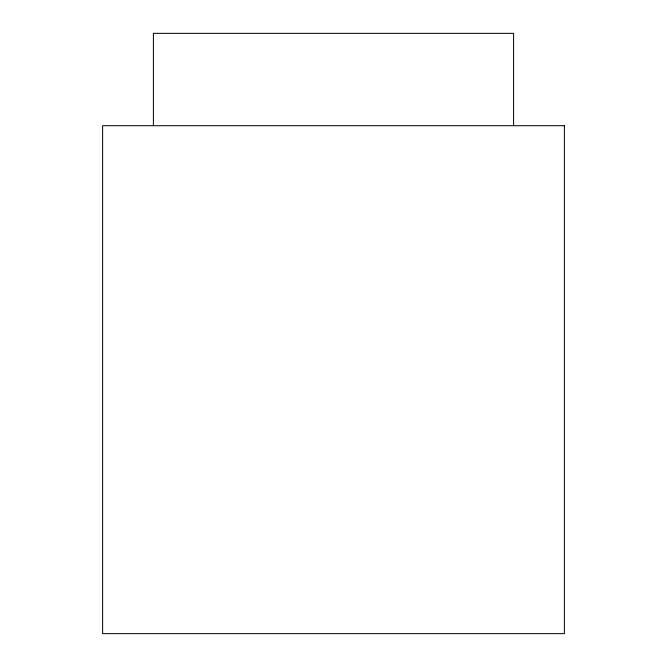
<?xml version="1.0" encoding="UTF-8"?>
<svg xmlns="http://www.w3.org/2000/svg" width="667" height="667" viewBox="0 0 667 667"><rect width="100%" height="100%" fill="white"/><g stroke="black" fill="none" stroke-linecap="round" stroke-linejoin="round"><path stroke-width="1" d="M513.59 125.704L513.59 33.35L153.41 33.35L153.41 125.704M564.382 125.704L102.618 125.704L102.618 633.65L564.382 633.65L564.382 125.704"/></g></svg>
